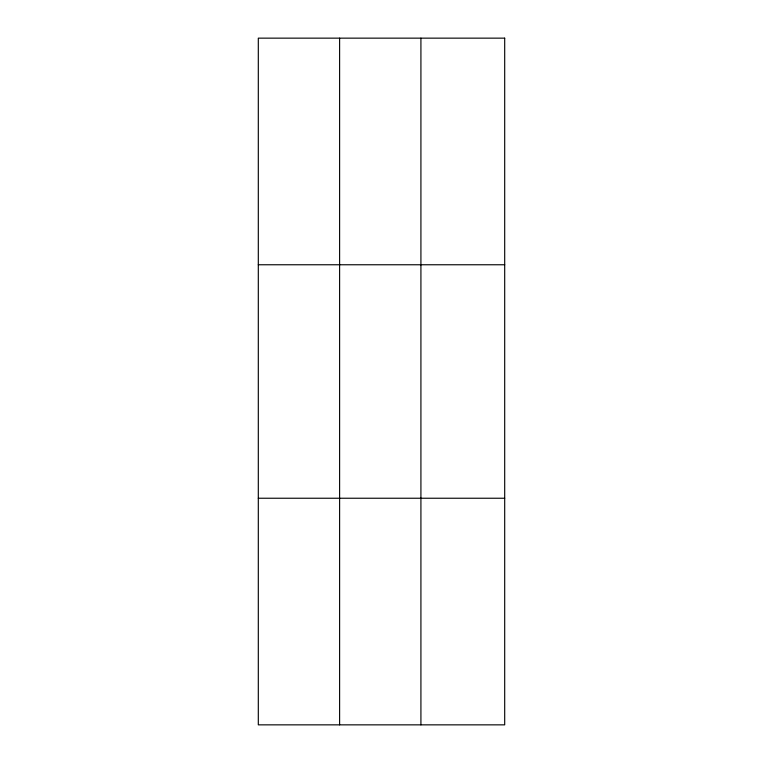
<?xml version="1.0" encoding="UTF-8"?>
<svg xmlns="http://www.w3.org/2000/svg" width="763" height="763" viewBox="0 0 763 763"><rect width="100%" height="100%" fill="white"/><g stroke="black" fill="none" stroke-linecap="round" stroke-linejoin="round"><path stroke-width="1.14" d="M339.611 724.85L339.611 38.15M420.918 724.85L420.918 38.15M258.304 264.761L504.696 264.761M258.304 498.239L504.696 498.239M504.696 38.15L504.696 724.85L258.304 724.85L258.304 38.15L504.696 38.15"/></g></svg>
